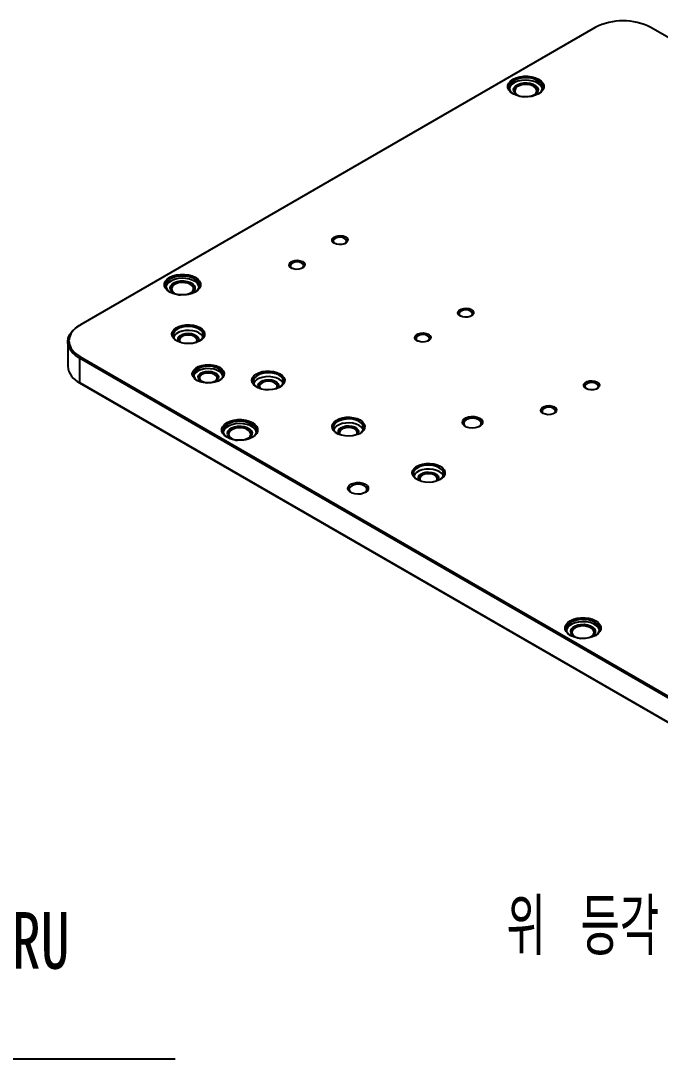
# Model space of a CAD drawing. Header units: millimetres. Extents: x 0 to 420, y 1 to 298.
# Drawn here: x 238.9 to 278.4, y 160 to 224.2 of the extents above; entities that cross this region are included whole.
import ezdxf

# ---------------------------------------------------------------- set-up
doc = ezdxf.new("R2010")
doc.units = ezdxf.units.MM
doc.layers.add('가는실선', color=7, linetype='Continuous')
doc.layers.add('치수선', color=104, linetype='Continuous')
doc.styles.add('SLDTEXTSTYLE0', font='TXT', dxfattribs={"width": 0.6875, "bigfont": 'bigfont'})
doc.styles.add('SLDTEXTSTYLE12', font='TXT', dxfattribs={"width": 0.666667})
doc.styles.add('SLDTEXTSTYLE2', font='TXT', dxfattribs={"width": 0.75})

# ---------------------------------------------------------------- blocks, each defined once
blk = doc.blocks.new('SW_SYMBOL_HOLE_DEPTH')
at = {"layer": '치수선', "color": 0}
for p, q in [((0, 875), (800, 875)), ((400, 875), (400, 75)), ((100, 555), (400, 75)), ((700, 555), (400, 75))]:
    blk.add_line(p, q, dxfattribs=at)
blk = doc.blocks.new('SW_NOTE_0_2')
at = {"layer": '치수선', "color": 0}
blk.add_line((42.904, 0), (0, 0), dxfattribs=at)
at = {"layer": '치수선', "color": 0, "xscale": 0.004470703125, "yscale": 0.004470703125, "zscale": 0.004470703125}
blk.add_blockref('SW_SYMBOL_HOLE_DEPTH', (22.216, 0.544), dxfattribs=at)
at = {"layer": '치수선', "color": 0, "char_height": 3.5, "attachment_point": 1}
for s, insert, style in [('4 x', (0.473, 9.096), 'SLDTEXTSTYLE12'), ('%%c', (7.887, 9.096), 'SLDTEXTSTYLE2'), ('4.4 Hole THRU', (13.165, 9.096), 'SLDTEXTSTYLE2'), ('%%c', (7.887, 4.57), 'SLDTEXTSTYLE2'), ('7.3', (14.478, 4.57), 'SLDTEXTSTYLE2'), ('4 x', (0.473, 4.57), 'SLDTEXTSTYLE12'), ('1', (28.53, 4.57), 'SLDTEXTSTYLE2')]:
    blk.add_mtext(s, dxfattribs=dict(at, insert=insert, style=style))

msp = doc.modelspace()

# ---------------------------------------------------------------- linework, layer by layer
at = {"color": 7, "linetype": 'Continuous', "lineweight": 25}
for p, q in [((274.4288, 223.8024), (242.609, 205.43321)), ((316.74914, 201.35117), (277.85827, 223.8024)), ((242.55596, 205.40259), (242.609, 205.43321)), ((241.82373, 204.38208), (241.82373, 202.87148)), ((242.55596, 203.36157), (242.609, 203.45342)), ((281.44684, 180.91035), (242.55596, 203.36157)), ((242.55596, 203.36157), (242.55596, 201.85097)), ((242.609, 203.45342), (281.49987, 181.0022)), ((242.55596, 201.85097), (281.44684, 179.39975)), ((242.609, 201.82034), (242.55596, 201.85097)), ((281.49987, 179.36912), (242.609, 201.82034))]:
    msp.add_line(p, q, dxfattribs=at)
at = {"color": 7, "linetype": 'Continuous', "lineweight": 25, "flags": 128}
for points in [[(270.91978, 220.6133), (271.07511, 220.50086), (271.1832, 220.37129), (271.23863, 220.23108), (271.23863, 220.08727), (271.1832, 219.94706), (271.07511, 219.81749), (270.91978, 219.70505), (270.72501, 219.61538), (270.50056, 219.55298), (270.25769, 219.52098), (270.00857, 219.52098), (269.76569, 219.55298), (269.54124, 219.61538), (269.34647, 219.70505), (269.19115, 219.81749), (269.08306, 219.94706), (269.02762, 220.08727), (269.02762, 220.23108), (269.08306, 220.37129), (269.19115, 220.50086), (269.34647, 220.6133), (269.54124, 220.70297), (269.76569, 220.76537), (270.00857, 220.79737), (270.25769, 220.79737), (270.50056, 220.76537), (270.72501, 220.70297), (270.91978, 220.6133)], [(270.86675, 220.52145), (270.67779, 220.6077), (270.45947, 220.66647), (270.22355, 220.69459), (269.98276, 220.69055), (269.75008, 220.65456), (269.53804, 220.58855), (269.35809, 220.49611), (269.21992, 220.38219), (269.13098, 220.25295), (269.09607, 220.11536), (269.11706, 219.97682), (269.19283, 219.84481), (269.3193, 219.72645), (269.37379, 219.68981)], [(271.16322, 220.02649), (271.14919, 220.07616), (271.07342, 220.20816), (270.94696, 220.32652), (270.77662, 220.42486), (270.57159, 220.49786), (270.34293, 220.5416), (270.10295, 220.55372), (269.8646, 220.53357), (269.64073, 220.48222), (269.4434, 220.40246), (269.28326, 220.29858), (269.16893, 220.17617), (269.10658, 220.04185), (269.10304, 220.02649)], [(269.59396, 219.64379), (269.46849, 219.7393), (269.39231, 219.85082), (269.37107, 219.97007), (269.40635, 220.0882), (269.49554, 220.19646), (269.63201, 220.28681), (269.80565, 220.35256), (270.00357, 220.38882), (270.2111, 220.39291), (270.41285, 220.36453), (270.59386, 220.30578), (270.74069, 220.22101), (270.84246, 220.11652), (270.89163, 220.00006), (270.88454, 219.88025), (270.82172, 219.76599), (270.70783, 219.66575), (270.55132, 219.58697), (270.36379, 219.53548), (270.26436, 219.52143)], [(270.64449, 219.62852), (270.6835, 219.65596), (270.77728, 219.7551), (270.81888, 219.86549), (270.80492, 219.97816), (270.73653, 220.08401), (270.61926, 220.17444), (270.46261, 220.24214), (270.27927, 220.28162), (270.08408, 220.28967), (269.89287, 220.26566), (269.72112, 220.21152), (269.58275, 220.13164), (269.48897, 220.0325), (269.44738, 219.92211), (269.46134, 219.80944), (269.52972, 219.70359), (269.62177, 219.62852)], [(270.89246, 219.68981), (270.983, 219.7544), (271.09732, 219.8768), (271.15967, 220.01113), (271.16668, 220.15014), (271.11797, 220.28633), (271.01616, 220.41236), (270.86675, 220.52145)], [(258.98736, 210.86743), (259.08447, 210.78737), (259.12829, 210.69296), (259.11353, 210.59559), (259.04198, 210.50701), (258.92226, 210.4379), (258.76882, 210.39659), (258.60015, 210.38807), (258.43662, 210.41337), (258.29793, 210.46943), (258.20082, 210.5495), (258.157, 210.6439), (258.17175, 210.74127), (258.24331, 210.82985), (258.36302, 210.89896), (258.51647, 210.94027), (258.68513, 210.94879), (258.84867, 210.92349), (258.98736, 210.86743)], [(258.93432, 210.77558), (258.80926, 210.82503), (258.66169, 210.84507), (258.51155, 210.83298), (258.37912, 210.79039), (258.28227, 210.72307), (258.2341, 210.64009), (258.2411, 210.55267), (258.30233, 210.47261), (258.32661, 210.45415)], [(258.95867, 210.45415), (258.95999, 210.45506), (259.03376, 210.53151), (259.0547, 210.61819), (259.01999, 210.70338), (258.93432, 210.77558)], [(256.33571, 209.33667), (256.43282, 209.2566), (256.47664, 209.16219), (256.46188, 209.06483), (256.39033, 208.97625), (256.27061, 208.90713), (256.11717, 208.86583), (255.9485, 208.85731), (255.78496, 208.88261), (255.64628, 208.93867), (255.54917, 209.01873), (255.50535, 209.11314), (255.5201, 209.21051), (255.59165, 209.29909), (255.71137, 209.3682), (255.86482, 209.4095), (256.03348, 209.41802), (256.19702, 209.39273), (256.33571, 209.33667)], [(256.28267, 209.24481), (256.15761, 209.29427), (256.01004, 209.3143), (255.8599, 209.30221), (255.72747, 209.25963), (255.63062, 209.1923), (255.58245, 209.10933), (255.58945, 209.02191), (255.65068, 208.94185), (255.67496, 208.92338)], [(256.30702, 208.92338), (256.30834, 208.9243), (256.38211, 209.00075), (256.40305, 209.08742), (256.36834, 209.17261), (256.28267, 209.24481)], [(249.70658, 208.36718), (249.8619, 208.25474), (249.96999, 208.12517), (250.02543, 207.98496), (250.02543, 207.84115), (249.96999, 207.70094), (249.8619, 207.57137), (249.70658, 207.45893), (249.51181, 207.36926), (249.28736, 207.30686), (249.04448, 207.27486), (248.79536, 207.27486), (248.55249, 207.30686), (248.32804, 207.36926), (248.13327, 207.45893), (247.97794, 207.57137), (247.86985, 207.70094), (247.81442, 207.84115), (247.81442, 207.98496), (247.86985, 208.12517), (247.97794, 208.25474), (248.13327, 208.36718), (248.32804, 208.45685), (248.55249, 208.51925), (248.79536, 208.55125), (249.04448, 208.55125), (249.28736, 208.51925), (249.51181, 208.45685), (249.70658, 208.36718)], [(249.65355, 208.27533), (249.46459, 208.36158), (249.24626, 208.42035), (249.01035, 208.44847), (248.76956, 208.44443), (248.53687, 208.40843), (248.32484, 208.34243), (248.14488, 208.24998), (248.00671, 208.13607), (247.91778, 208.00683), (247.88286, 207.86923), (247.90386, 207.7307), (247.97963, 207.59869), (248.10609, 207.48033), (248.16059, 207.44369)], [(249.95002, 207.78037), (249.93599, 207.83003), (249.86022, 207.96204), (249.73375, 208.0804), (249.56342, 208.17873), (249.35839, 208.25174), (249.12972, 208.29548), (248.88975, 208.3076), (248.6514, 208.28745), (248.42753, 208.2361), (248.2302, 208.15634), (248.07005, 208.05245), (247.95573, 207.93005), (247.89338, 207.79572), (247.88983, 207.78037)], [(248.38075, 207.39766), (248.25528, 207.49318), (248.1791, 207.6047), (248.15787, 207.72395), (248.19315, 207.84208), (248.28233, 207.95034), (248.41881, 208.04069), (248.59244, 208.10644), (248.79037, 208.1427), (248.9979, 208.14679), (249.19965, 208.11841), (249.38065, 208.05966), (249.52749, 207.97489), (249.62926, 207.8704), (249.67843, 207.75393), (249.67134, 207.63413), (249.60852, 207.51987), (249.49463, 207.41963), (249.33812, 207.34085), (249.15059, 207.28936), (249.05116, 207.27531)], [(249.43128, 207.3824), (249.4703, 207.40983), (249.56408, 207.50898), (249.60567, 207.61936), (249.59171, 207.73204), (249.52333, 207.83789), (249.40606, 207.92832), (249.24941, 207.99602), (249.06606, 208.03549), (248.87088, 208.04355), (248.67967, 208.01954), (248.50792, 207.9654), (248.36955, 207.88552), (248.27577, 207.78638), (248.23418, 207.67599), (248.24813, 207.56331), (248.31652, 207.45747), (248.40856, 207.3824)], [(249.67926, 207.44369), (249.76979, 207.50828), (249.88412, 207.63068), (249.94647, 207.76501), (249.95348, 207.90401), (249.90476, 208.04021), (249.80296, 208.16624), (249.65355, 208.27533)], [(266.76553, 206.37719), (266.86264, 206.29712), (266.90646, 206.20272), (266.89171, 206.10535), (266.82015, 206.01677), (266.70043, 205.94765), (266.54699, 205.90635), (266.37833, 205.89783), (266.21479, 205.92313), (266.0761, 205.97919), (265.97899, 206.05925), (265.93517, 206.15366), (265.94993, 206.25103), (266.02148, 206.33961), (266.1412, 206.40872), (266.29464, 206.45003), (266.4633, 206.45854), (266.62684, 206.43325), (266.76553, 206.37719)], [(266.7125, 206.28533), (266.58743, 206.33479), (266.43987, 206.35482), (266.28973, 206.34273), (266.15729, 206.30015), (266.06045, 206.23282), (266.01227, 206.14985), (266.01927, 206.06243), (266.0805, 205.98237), (266.10478, 205.9639)], [(266.73685, 205.9639), (266.73817, 205.96482), (266.81193, 206.04127), (266.83288, 206.12794), (266.79817, 206.21313), (266.7125, 206.28533)], [(242.55596, 203.36157), (242.30119, 203.53378), (242.09621, 203.72687), (241.94609, 203.9361), (241.85451, 204.15631), (241.82373, 204.38208), (241.85451, 204.60785), (241.94609, 204.82806), (242.09621, 205.03729), (242.30119, 205.23038), (242.55596, 205.40259)], [(242.609, 205.43321), (242.36186, 205.26617), (242.16304, 205.07887), (242.01742, 204.87592), (241.92859, 204.66232), (241.89873, 204.44332), (241.92859, 204.22432), (242.01742, 204.01072), (242.16304, 203.80777), (242.36186, 203.62047), (242.609, 203.45342)], [(249.98942, 205.26483), (250.13523, 205.15837), (250.23458, 205.03538), (250.28212, 204.90247), (250.27529, 204.76681), (250.21444, 204.63572), (250.10287, 204.51627), (249.94658, 204.41488), (249.75401, 204.33704), (249.53553, 204.28694), (249.30293, 204.26727), (249.06873, 204.2791), (248.84558, 204.32178), (248.64549, 204.39303), (248.47926, 204.48899), (248.35584, 204.6045), (248.28189, 204.73333), (248.26141, 204.86852), (248.29548, 205.0028), (248.38227, 205.12893), (248.51711, 205.2401), (248.69273, 205.33032), (248.89966, 205.39473), (249.12673, 205.42986), (249.36172, 205.4338), (249.59195, 205.40636), (249.80502, 205.349), (249.98942, 205.26483)], [(249.93639, 205.17297), (249.75848, 205.25344), (249.55239, 205.30699), (249.33008, 205.3305), (249.10449, 205.32263), (248.88871, 205.28381), (248.6953, 205.21631), (248.53549, 205.12406), (248.41857, 205.0124), (248.35133, 204.88784), (248.33769, 204.75761), (248.37843, 204.62927), (248.47118, 204.5103), (248.58496, 204.42297)], [(250.18665, 204.6678), (250.16853, 204.70633), (250.07577, 204.82531), (249.93639, 204.92801), (249.75848, 205.00848), (249.55239, 205.06202), (249.33008, 205.08554), (249.10449, 205.07766), (248.88871, 205.03885), (248.6953, 204.97135), (248.53549, 204.87909), (248.41857, 204.76744), (248.3603, 204.6678)], [(248.74454, 204.35312), (248.7209, 204.37673), (248.65937, 204.47824), (248.65241, 204.58572), (248.70063, 204.6896), (248.79974, 204.78067), (248.94096, 204.85082), (249.11171, 204.89383), (249.29685, 204.90587), (249.4799, 204.88588), (249.64461, 204.83562), (249.77635, 204.75957), (249.8634, 204.66449), (249.89804, 204.55881), (249.87718, 204.45194), (249.80268, 204.35336), (249.80242, 204.35312)], [(249.76367, 204.34009), (249.81671, 204.43441), (249.81671, 204.53375), (249.76353, 204.62823), (249.66239, 204.70859), (249.52317, 204.76698), (249.35952, 204.79768), (249.18744, 204.79768), (249.02378, 204.76698), (248.88457, 204.70859), (248.78342, 204.62823), (248.73025, 204.53375), (248.73025, 204.43441), (248.78329, 204.34009)], [(249.962, 204.42297), (250.01146, 204.45651), (250.12838, 204.56816), (250.19562, 204.69273), (250.20927, 204.82296), (250.16853, 204.95129), (250.07577, 205.07027), (249.93639, 205.17297)], [(264.11388, 204.84642), (264.21099, 204.76636), (264.25481, 204.67195), (264.24005, 204.57458), (264.1685, 204.486), (264.04878, 204.41689), (263.89534, 204.37558), (263.72668, 204.36706), (263.56314, 204.39236), (263.42445, 204.44842), (263.32734, 204.52849), (263.28352, 204.62289), (263.29828, 204.72026), (263.36983, 204.80884), (263.48955, 204.87795), (263.64299, 204.91926), (263.81165, 204.92778), (263.97519, 204.90248), (264.11388, 204.84642)], [(264.06085, 204.75457), (263.93578, 204.80402), (263.78822, 204.82406), (263.63808, 204.81197), (263.50564, 204.76938), (263.4088, 204.70206), (263.36062, 204.61908), (263.36762, 204.53166), (263.42885, 204.4516), (263.45313, 204.43314)], [(264.0852, 204.43314), (264.08652, 204.43405), (264.16028, 204.51051), (264.18123, 204.59718), (264.14652, 204.68237), (264.06085, 204.75457)], [(251.20918, 202.8054), (251.356, 202.69722), (251.4537, 202.5719), (251.49661, 202.43672), (251.48224, 202.29954), (251.41141, 202.16833), (251.28826, 202.05073), (251.11992, 201.95355), (250.9162, 201.88245), (250.68892, 201.84157), (250.45129, 201.83327), (250.21713, 201.85804), (250.00004, 201.91444), (249.81265, 201.9992), (249.66583, 202.10738), (249.56813, 202.2327), (249.52522, 202.36788), (249.53959, 202.50506), (249.61041, 202.63626), (249.73357, 202.75387), (249.9019, 202.85105), (250.10563, 202.92215), (250.33291, 202.96303), (250.57054, 202.97133), (250.8047, 202.94656), (251.02178, 202.89016), (251.20918, 202.8054)], [(251.15615, 202.71355), (250.97541, 202.79448), (250.76549, 202.84692), (250.53958, 202.86757), (250.31186, 202.85515), (250.09665, 202.81042), (249.90747, 202.7362), (249.7562, 202.63715), (249.65236, 202.5195), (249.60246, 202.39063), (249.60965, 202.25865), (249.67346, 202.13185), (249.7899, 202.01819), (249.8401, 201.98395)], [(251.41498, 202.26961), (251.41218, 202.28057), (251.34836, 202.40737), (251.23193, 202.52103), (251.07019, 202.6144), (250.87331, 202.68161), (250.65366, 202.71845), (250.42504, 202.7226), (250.20182, 202.6938), (249.99801, 202.63385), (249.82644, 202.54653), (249.69787, 202.43732), (249.62039, 202.31308), (249.60685, 202.26961)], [(250.06897, 201.94304), (249.95834, 202.02957), (249.89681, 202.13109), (249.88984, 202.23856), (249.93806, 202.34245), (250.03718, 202.43351), (250.17839, 202.50367), (250.34915, 202.54667), (250.53428, 202.55872), (250.71734, 202.53872), (250.88205, 202.48847), (251.01379, 202.41242), (251.10084, 202.31733), (251.13548, 202.21166), (251.11462, 202.10478), (251.04012, 202.0062), (250.91859, 201.92468), (250.76085, 201.86746), (250.58089, 201.83963), (250.39472, 201.84365), (250.21887, 201.87917), (250.06897, 201.94304)], [(250.92471, 201.92776), (251.00097, 201.99278), (251.05414, 202.08725), (251.05414, 202.18659), (251.00097, 202.28107), (250.89982, 202.36144), (250.76061, 202.41983), (250.59695, 202.45052), (250.42487, 202.45052), (250.26122, 202.41983), (250.122, 202.36144), (250.02086, 202.28107), (249.96769, 202.18659), (249.96769, 202.08725), (250.02086, 201.99278), (250.09712, 201.92776)], [(251.18173, 201.98395), (251.19539, 201.9927), (251.32396, 202.10191), (251.40144, 202.22615), (251.42296, 202.35761), (251.38718, 202.48802), (251.29634, 202.60921), (251.15615, 202.71355)], [(254.93917, 202.4074), (255.08498, 202.30095), (255.18433, 202.17795), (255.23187, 202.04504), (255.22503, 201.90938), (255.16419, 201.77829), (255.05262, 201.65884), (254.89633, 201.55746), (254.70376, 201.47961), (254.48528, 201.42951), (254.25267, 201.40984), (254.01848, 201.42167), (253.79532, 201.46436), (253.59524, 201.5356), (253.429, 201.63157), (253.30559, 201.74707), (253.23164, 201.8759), (253.21115, 202.0111), (253.24522, 202.14538), (253.33202, 202.2715), (253.46686, 202.38267), (253.64248, 202.47289), (253.8494, 202.5373), (254.07648, 202.57243), (254.31147, 202.57637), (254.5417, 202.54893), (254.75476, 202.49158), (254.93917, 202.4074)], [(254.88614, 202.31555), (254.70823, 202.39601), (254.50213, 202.44956), (254.27983, 202.47307), (254.05424, 202.4652), (253.83846, 202.42638), (253.64505, 202.35888), (253.48524, 202.26663), (253.36832, 202.15497), (253.30108, 202.03041), (253.28743, 201.90018), (253.32817, 201.77184), (253.42093, 201.65287), (253.5347, 201.56554)], [(255.1364, 201.81037), (255.11828, 201.8489), (255.02552, 201.96788), (254.88614, 202.07058), (254.70823, 202.15105), (254.50213, 202.20459), (254.27983, 202.22811), (254.05424, 202.22023), (253.83846, 202.18142), (253.64505, 202.11392), (253.48524, 202.02167), (253.36832, 201.91001), (253.31005, 201.81037)], [(254.91174, 201.56554), (254.96121, 201.59908), (255.07813, 201.71074), (255.14537, 201.8353), (255.15901, 201.96553), (255.11828, 202.09387), (255.02552, 202.21284), (254.88614, 202.31555)], [(253.69428, 201.49569), (253.67065, 201.5193), (253.60912, 201.62081), (253.60215, 201.72829), (253.65037, 201.83218), (253.74949, 201.92324), (253.8907, 201.99339), (254.06146, 202.0364), (254.24659, 202.04845), (254.42965, 202.02845), (254.59436, 201.9782), (254.7261, 201.90215), (254.81315, 201.80706), (254.84779, 201.70138), (254.82693, 201.59451), (254.75243, 201.49593), (254.75217, 201.49569)], [(254.71341, 201.48266), (254.76645, 201.57698), (254.76645, 201.67632), (254.71328, 201.7708), (254.61213, 201.85116), (254.47292, 201.90955), (254.30926, 201.94025), (254.13719, 201.94025), (253.97353, 201.90955), (253.83432, 201.85116), (253.73317, 201.7708), (253.68, 201.67632), (253.68, 201.57698), (253.73304, 201.48266)], [(274.54371, 201.88694), (274.64082, 201.80688), (274.68464, 201.71247), (274.66988, 201.6151), (274.59833, 201.52652), (274.47861, 201.45741), (274.32517, 201.4161), (274.1565, 201.40759), (273.99296, 201.43288), (273.85428, 201.48894), (273.75717, 201.56901), (273.71335, 201.66341), (273.7281, 201.76078), (273.79965, 201.84936), (273.91937, 201.91847), (274.07282, 201.95978), (274.24148, 201.9683), (274.40502, 201.943), (274.54371, 201.88694)], [(274.49067, 201.79509), (274.36561, 201.84454), (274.21804, 201.86458), (274.0679, 201.85249), (273.93547, 201.8099), (273.83862, 201.74258), (273.79045, 201.6596), (273.79745, 201.57218), (273.85868, 201.49213), (273.88296, 201.47366)], [(274.51502, 201.47366), (274.51634, 201.47457), (274.59011, 201.55103), (274.61105, 201.6377), (274.57634, 201.72289), (274.49067, 201.79509)], [(271.89205, 200.35618), (271.98917, 200.27611), (272.03299, 200.18171), (272.01823, 200.08434), (271.94668, 199.99576), (271.82696, 199.92665), (271.67351, 199.88534), (271.50485, 199.87682), (271.34131, 199.90212), (271.20263, 199.95818), (271.10552, 200.03824), (271.0617, 200.13265), (271.07645, 200.23002), (271.148, 200.3186), (271.26772, 200.38771), (271.42117, 200.42902), (271.58983, 200.43753), (271.75337, 200.41224), (271.89205, 200.35618)], [(271.83902, 200.26432), (271.71396, 200.31378), (271.56639, 200.33381), (271.41625, 200.32172), (271.28382, 200.27914), (271.18697, 200.21181), (271.1388, 200.12884), (271.1458, 200.04142), (271.20703, 199.96136), (271.23131, 199.94289)], [(271.86337, 199.94289), (271.86469, 199.94381), (271.93846, 200.02026), (271.9594, 200.10693), (271.92469, 200.19212), (271.83902, 200.26432)], [(259.88892, 199.54997), (260.03473, 199.44352), (260.13408, 199.32052), (260.18162, 199.18761), (260.17478, 199.05195), (260.11394, 198.92086), (260.00236, 198.80141), (259.84608, 198.70003), (259.6535, 198.62219), (259.43503, 198.57208), (259.20242, 198.55241), (258.96823, 198.56424), (258.74507, 198.60693), (258.54498, 198.67817), (258.37875, 198.77414), (258.25534, 198.88965), (258.18139, 199.01847), (258.1609, 199.15367), (258.19497, 199.28795), (258.28177, 199.41407), (258.41661, 199.52524), (258.59223, 199.61546), (258.79915, 199.67987), (259.02623, 199.715), (259.26122, 199.71895), (259.49145, 199.6915), (259.70451, 199.63415), (259.88892, 199.54997)], [(259.83588, 199.45812), (259.65798, 199.53858), (259.45188, 199.59213), (259.22958, 199.61565), (259.00398, 199.60777), (258.78821, 199.56895), (258.5948, 199.50146), (258.43499, 199.4092), (258.31807, 199.29754), (258.25083, 199.17298), (258.23718, 199.04275), (258.27792, 198.91442), (258.37068, 198.79544), (258.48445, 198.70811)], [(267.28172, 199.66019), (267.39235, 199.57365), (267.45388, 199.47214), (267.46085, 199.36466), (267.41263, 199.26078), (267.31351, 199.16971), (267.1723, 199.09956), (267.00154, 199.05655), (266.81641, 199.04451), (266.63335, 199.0645), (266.46864, 199.11476), (266.3369, 199.19081), (266.24985, 199.28589), (266.21521, 199.39157), (266.23607, 199.49844), (266.31057, 199.59702), (266.4321, 199.67854), (266.58984, 199.73576), (266.7698, 199.7636), (266.95597, 199.75958), (267.13182, 199.72405), (267.28172, 199.66019)], [(267.22869, 199.56833), (267.08947, 199.62672), (266.92582, 199.65742), (266.75374, 199.65742), (266.59008, 199.62672), (266.45087, 199.56833), (266.34972, 199.48797), (266.29655, 199.39349), (266.29655, 199.29415), (266.34972, 199.19967), (266.42598, 199.13466)], [(253.24211, 199.38669), (253.39744, 199.27425), (253.50553, 199.14468), (253.56096, 199.00447), (253.56096, 198.86066), (253.50553, 198.72045), (253.39744, 198.59088), (253.24211, 198.47844), (253.04734, 198.38877), (252.82289, 198.32637), (252.58002, 198.29437), (252.3309, 198.29437), (252.08802, 198.32637), (251.86357, 198.38877), (251.6688, 198.47844), (251.51348, 198.59088), (251.40539, 198.72045), (251.34995, 198.86066), (251.34995, 199.00447), (251.40539, 199.14468), (251.51348, 199.27425), (251.6688, 199.38669), (251.86357, 199.47636), (252.08802, 199.53876), (252.3309, 199.57076), (252.58002, 199.57076), (252.82289, 199.53876), (253.04734, 199.47636), (253.24211, 199.38669)], [(253.18908, 199.29484), (253.00012, 199.38109), (252.7818, 199.43986), (252.54588, 199.46798), (252.30509, 199.46394), (252.07241, 199.42794), (251.86037, 199.36194), (251.68042, 199.26949), (251.54225, 199.15558), (251.45331, 199.02634), (251.4184, 198.88874), (251.43939, 198.75021), (251.51516, 198.6182), (251.64163, 198.49984), (251.69612, 198.4632)], [(253.48555, 198.79988), (253.47152, 198.84955), (253.39575, 198.98155), (253.26929, 199.09991), (253.09895, 199.19824), (252.89392, 199.27125), (252.66526, 199.31499), (252.42528, 199.32711), (252.18693, 199.30696), (251.96306, 199.25561), (251.76573, 199.17585), (251.60559, 199.07197), (251.49126, 198.94956), (251.42891, 198.81523), (251.42537, 198.79988)], [(251.91629, 198.41717), (251.79082, 198.51269), (251.71464, 198.62421), (251.6934, 198.74346), (251.72868, 198.86159), (251.81787, 198.96985), (251.95434, 199.0602), (252.12798, 199.12595), (252.3259, 199.16221), (252.53343, 199.1663), (252.73518, 199.13792), (252.91619, 199.07917), (253.06302, 198.9944), (253.16479, 198.88991), (253.21396, 198.77344), (253.20687, 198.65364), (253.14405, 198.53938), (253.03016, 198.43914), (252.87365, 198.36036), (252.68612, 198.30887), (252.58669, 198.29482)], [(252.96682, 198.40191), (253.00583, 198.42934), (253.09961, 198.52849), (253.14121, 198.63888), (253.12725, 198.75155), (253.05886, 198.8574), (252.94159, 198.94783), (252.78494, 199.01553), (252.6016, 199.055), (252.40641, 199.06306), (252.2152, 199.03905), (252.04345, 198.98491), (251.90509, 198.90503), (251.8113, 198.80589), (251.76971, 198.6955), (251.78367, 198.58283), (251.85205, 198.47698), (251.9441, 198.40191)], [(253.21479, 198.4632), (253.30533, 198.52779), (253.41966, 198.65019), (253.482, 198.78452), (253.48901, 198.92353), (253.4403, 199.05972), (253.33849, 199.18575), (253.18908, 199.29484)], [(260.08615, 198.95295), (260.06802, 198.99148), (259.97527, 199.11045), (259.83588, 199.21316), (259.65798, 199.29362), (259.45188, 199.34717), (259.22958, 199.37068), (259.00398, 199.36281), (258.78821, 199.32399), (258.5948, 199.25649), (258.43499, 199.16424), (258.31807, 199.05258), (258.2598, 198.95295)], [(258.64403, 198.63826), (258.6204, 198.66187), (258.55887, 198.76339), (258.5519, 198.87086), (258.60012, 198.97475), (258.69924, 199.06581), (258.84045, 199.13597), (259.01121, 199.17897), (259.19634, 199.19102), (259.3794, 199.17102), (259.54411, 199.12077), (259.67585, 199.04472), (259.7629, 198.94963), (259.79753, 198.84396), (259.77668, 198.73708), (259.70217, 198.6385), (259.70191, 198.63826)], [(259.66316, 198.62523), (259.7162, 198.71955), (259.7162, 198.81889), (259.66303, 198.91337), (259.56188, 198.99374), (259.42267, 199.05213), (259.25901, 199.08282), (259.08693, 199.08282), (258.92328, 199.05213), (258.78406, 198.99374), (258.68292, 198.91337), (258.62974, 198.81889), (258.62974, 198.71955), (258.68278, 198.62523)], [(259.86149, 198.70811), (259.91096, 198.74165), (260.02788, 198.85331), (260.09512, 198.97787), (260.10876, 199.1081), (260.06802, 199.23644), (259.97527, 199.35541), (259.83588, 199.45812)], [(267.25357, 199.13466), (267.32983, 199.19967), (267.38301, 199.29415), (267.38301, 199.39349), (267.32983, 199.48797), (267.22869, 199.56833)], [(264.83866, 196.69255), (264.98447, 196.58609), (265.08383, 196.46309), (265.13137, 196.33018), (265.12453, 196.19453), (265.06368, 196.06344), (264.95211, 195.94398), (264.79583, 195.8426), (264.60325, 195.76476), (264.38477, 195.71465), (264.15217, 195.69498), (263.91797, 195.70681), (263.69482, 195.7495), (263.49473, 195.82074), (263.3285, 195.91671), (263.20508, 196.03222), (263.13114, 196.16104), (263.11065, 196.29624), (263.14472, 196.43052), (263.23152, 196.55664), (263.36636, 196.66781), (263.54197, 196.75804), (263.7489, 196.82245), (263.97598, 196.85757), (264.21096, 196.86152), (264.4412, 196.83407), (264.65426, 196.77672), (264.83866, 196.69255)], [(264.78563, 196.60069), (264.60772, 196.68115), (264.40163, 196.7347), (264.17932, 196.75822), (263.95373, 196.75034), (263.73796, 196.71152), (263.54455, 196.64403), (263.38473, 196.55177), (263.26781, 196.44012), (263.20058, 196.31555), (263.18693, 196.18532), (263.22767, 196.05699), (263.32042, 195.93801), (263.4342, 195.85068)], [(265.0359, 196.09552), (265.01777, 196.13405), (264.92501, 196.25302), (264.78563, 196.35573), (264.60772, 196.43619), (264.40163, 196.48974), (264.17932, 196.51326), (263.95373, 196.50538), (263.73796, 196.46656), (263.54455, 196.39907), (263.38473, 196.30681), (263.26781, 196.19515), (263.20954, 196.09552)], [(264.81124, 195.85068), (264.8607, 195.88423), (264.97763, 195.99588), (265.04486, 196.12044), (265.05851, 196.25068), (265.01777, 196.37901), (264.92501, 196.49799), (264.78563, 196.60069)], [(263.59378, 195.78084), (263.57015, 195.80444), (263.50862, 195.90596), (263.50165, 196.01343), (263.54987, 196.11732), (263.64899, 196.20838), (263.7902, 196.27854), (263.96096, 196.32155), (264.14609, 196.33359), (264.32914, 196.31359), (264.49386, 196.26334), (264.62559, 196.18729), (264.71265, 196.0922), (264.74728, 195.98653), (264.72642, 195.87965), (264.65192, 195.78108), (264.65166, 195.78084)], [(264.61291, 195.7678), (264.66595, 195.86213), (264.66595, 195.96146), (264.61277, 196.05594), (264.51163, 196.13631), (264.37241, 196.1947), (264.20876, 196.22539), (264.03668, 196.22539), (263.87302, 196.1947), (263.73381, 196.13631), (263.63267, 196.05594), (263.57949, 195.96146), (263.57949, 195.86213), (263.63253, 195.7678)], [(260.21065, 195.57815), (260.32128, 195.49161), (260.38281, 195.3901), (260.38978, 195.28262), (260.34156, 195.17874), (260.24244, 195.08767), (260.10123, 195.01752), (259.93047, 194.97451), (259.74534, 194.96247), (259.56228, 194.98246), (259.39757, 195.03272), (259.26584, 195.10877), (259.17878, 195.20385), (259.14415, 195.30953), (259.16501, 195.4164), (259.23951, 195.51498), (259.36103, 195.5965), (259.51878, 195.65372), (259.69873, 195.68156), (259.8849, 195.67754), (260.06075, 195.64201), (260.21065, 195.57815)], [(260.15762, 195.48629), (260.0184, 195.54468), (259.85475, 195.57538), (259.68267, 195.57538), (259.51901, 195.54468), (259.3798, 195.48629), (259.27866, 195.40593), (259.22548, 195.31145), (259.22548, 195.21211), (259.27866, 195.11763), (259.35491, 195.05262)], [(260.18251, 195.05262), (260.25876, 195.11763), (260.31194, 195.21211), (260.31194, 195.31145), (260.25876, 195.40593), (260.15762, 195.48629)], [(274.45532, 187.14057), (274.61064, 187.02813), (274.71873, 186.89856), (274.77417, 186.75835), (274.77417, 186.61454), (274.71873, 186.47433), (274.61064, 186.34475), (274.45532, 186.23232), (274.26055, 186.14265), (274.0361, 186.08025), (273.79322, 186.04825), (273.5441, 186.04825), (273.30123, 186.08025), (273.07678, 186.14265), (272.882, 186.23232), (272.72668, 186.34475), (272.61859, 186.47433), (272.56316, 186.61454), (272.56316, 186.75835), (272.61859, 186.89856), (272.72668, 187.02813), (272.882, 187.14057), (273.07678, 187.23024), (273.30123, 187.29264), (273.5441, 187.32464), (273.79322, 187.32464), (274.0361, 187.29264), (274.26055, 187.23024), (274.45532, 187.14057)], [(274.40228, 187.04871), (274.21332, 187.13497), (273.995, 187.19374), (273.75908, 187.22186), (273.51829, 187.21781), (273.28561, 187.18182), (273.07358, 187.11582), (272.89362, 187.02337), (272.75545, 186.90946), (272.66651, 186.78022), (272.6316, 186.64262), (272.65259, 186.50409), (272.72837, 186.37208), (272.85483, 186.25372), (272.90932, 186.21707)], [(274.69875, 186.55376), (274.68473, 186.60342), (274.60896, 186.73543), (274.48249, 186.85379), (274.31216, 186.95212), (274.10713, 187.02513), (273.87846, 187.06887), (273.63849, 187.08099), (273.40014, 187.06084), (273.17626, 187.00949), (272.97894, 186.92973), (272.81879, 186.82584), (272.70446, 186.70344), (272.64212, 186.56911), (272.63857, 186.55376)], [(273.12949, 186.17105), (273.00402, 186.26657), (272.92784, 186.37809), (272.90661, 186.49734), (272.94189, 186.61547), (273.03107, 186.72373), (273.16754, 186.81408), (273.34118, 186.87983), (273.5391, 186.91609), (273.74664, 186.92018), (273.94839, 186.8918), (274.12939, 186.83305), (274.27622, 186.74828), (274.378, 186.64379), (274.42716, 186.52732), (274.42007, 186.40752), (274.35726, 186.29326), (274.24337, 186.19302), (274.08686, 186.11424), (273.89933, 186.06275), (273.7999, 186.04869)], [(274.18002, 186.15579), (274.21903, 186.18322), (274.31281, 186.28237), (274.35441, 186.39275), (274.34045, 186.50543), (274.27207, 186.61127), (274.1548, 186.70171), (273.99814, 186.76941), (273.8148, 186.80888), (273.61962, 186.81694), (273.4284, 186.79293), (273.25666, 186.73879), (273.11829, 186.65891), (273.02451, 186.55976), (272.98291, 186.44938), (272.99687, 186.3367), (273.06526, 186.23086), (273.1573, 186.15579)], [(274.428, 186.21707), (274.51853, 186.28167), (274.63286, 186.40407), (274.69521, 186.5384), (274.70221, 186.6774), (274.6535, 186.81359), (274.55169, 186.93963), (274.40228, 187.04871)]]:
    msp.add_lwpolyline(points, dxfattribs=at)
at = {"color": 7, "linetype": 'Continuous', "lineweight": 25}
for centre, radius, start, end in [((276.14353, 220.52366), 3.70006, 62.3910402, 117.6089598), ((270.09759, 220.58167), 1.06455, 241.7648111, 264.8424484), ((248.88438, 208.33555), 1.06455, 241.7648111, 264.8424483), ((243.09273, 203.00905), 1.27643, 186.1874562, 245.1326847), ((252.41992, 199.35506), 1.06455, 241.7648111, 264.8424486), ((273.63312, 187.10894), 1.06455, 241.7648111, 264.8424484)]:
    msp.add_arc(centre, radius, start, end, dxfattribs=at)

# ---------------------------------------------------------------- block references
at = {"layer": '치수선'}
msp.add_blockref('SW_NOTE_0_2', (205.56061, 160.03952), dxfattribs=at)

# ---------------------------------------------------------------- texts
at = {"layer": '가는실선', "insert": (268.9356, 169.96724), "char_height": 3.5, "attachment_point": 1, "style": 'SLDTEXTSTYLE0'}
msp.add_mtext('위 등각', dxfattribs=at)

doc.saveas('drawing.dxf')
